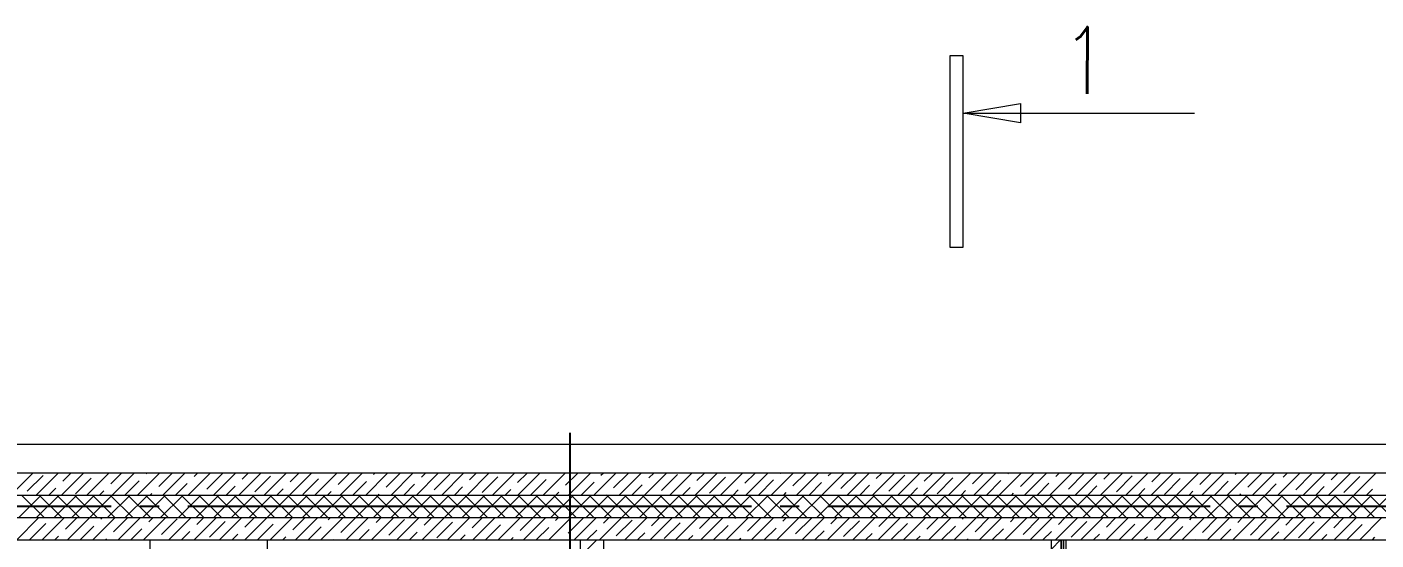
# Model space of a CAD drawing. Header units: millimetres. Extents: x 53645 to 137188, y 78097 to 135533.
# Drawn here: x 114836 to 121895, y 131646 to 134327 of the extents above; entities that cross this region are included whole.
import ezdxf

# ---------------------------------------------------------------- set-up
doc = ezdxf.new("R2010")
doc.units = ezdxf.units.MM
doc.linetypes.add('CONTI', pattern=[0])
doc.linetypes.add('GOST2.303 5', pattern=[24, 20, -1.5, 1, -1.5])
doc.layers.add('axis_dim', color=40, linetype='CONTI')
for name, color, linetype, lineweight in [('furniture', 36, 'Continuous', 0), ('mark', 174, 'Continuous', 15), ('stair1', 7, 'Continuous', 15), ('Wall2', 5, 'Continuous', 5)]:
    doc.layers.add(name, color=color, linetype=linetype, lineweight=lineweight)
doc.styles.add('GOST 2.304', font='CS_Gost2304.shx', dxfattribs={"width": 0.8, "oblique": 15})

msp = doc.modelspace()

# ---------------------------------------------------------------- linework, layer by layer
at = {"layer": 'axis_dim', "linetype": 'GOST2.303 5', "lineweight": 25, "ltscale": 100}
for points in [[(117677.3, 132206), (117677.3, 131821.4)], [(117677.3, 131821.4), (113177.3, 131821.4)], [(123427.3, 131821.4), (117677.3, 131821.4)], [(117677.3, 131821.4), (117677.3, 128221.4)]]:
    msp.add_lwpolyline(points, dxfattribs=at)
at = {"layer": 'furniture'}
for points in [[(115480.4, 131046.4), (115480.4, 131646.4)], [(116095.3, 131046.4), (116095.3, 131646.4)]]:
    msp.add_lwpolyline(points, dxfattribs=at)
at = {"layer": 'mark', "linetype": 'Continuous', "ltscale": 100}
for p, q in [((119734.9, 134176.9), (119664.9, 134176.9)), ((119664.9, 134176.9), (119664.9, 133176.9)), ((119734.9, 133176.9), (119734.9, 134176.9)), ((119734.9, 133876.9), (120035.4, 133927.2)), ((120035.4, 133927.2), (120035.4, 133826.6)), ((120035.4, 133826.6), (119734.9, 133876.9)), ((119664.9, 133176.9), (119734.9, 133176.9))]:
    msp.add_line(p, q, dxfattribs=at)
msp.add_lwpolyline([(119734.9, 133876.9), (120944.6, 133876.9)], dxfattribs=at)
at = {"layer": 'stair1', "ltscale": 75}
msp.add_lwpolyline([(113102.3, 132146.4), (124677.5, 132146.4)], dxfattribs=at)
at = {"layer": 'Wall2', "ltscale": 100}
for points in [[(122702.3, 131996.4), (113102.3, 131996.4)], [(114752.2, 131881.4), (114867.2, 131996.4)], [(114884.8, 131881.4), (114999.8, 131996.4)], [(115017.4, 131881.4), (115132.4, 131996.4)], [(115023.1, 131953.3), (115066.1, 131996.4)], [(115150, 131881.4), (115265, 131996.4)], [(115274.3, 131939.4), (115331.3, 131996.4)], [(115282.6, 131881.4), (115397.6, 131996.4)], [(115415.2, 131881.4), (115530.2, 131996.4)], [(115459.3, 131991.8), (115463.9, 131996.4)], [(115525.5, 131925.5), (115596.4, 131996.4)], [(115547.7, 131881.4), (115662.7, 131996.4)], [(115680.3, 131881.4), (115795.3, 131996.4)], [(115710.5, 131977.8), (115729, 131996.4)], [(115812.9, 131881.4), (115927.9, 131996.4)], [(115945.5, 131881.4), (116060.5, 131996.4)], [(115961.7, 131963.9), (115994.2, 131996.4)], [(116078.1, 131881.4), (116193.1, 131996.4)], [(116210.7, 131881.4), (116325.7, 131996.4)], [(116213, 131950), (116259.4, 131996.4)], [(116343.2, 131881.4), (116458.2, 131996.4)], [(116464.2, 131936.1), (116524.5, 131996.4)], [(116475.8, 131881.4), (116590.8, 131996.4)], [(116608.4, 131881.4), (116723.4, 131996.4)], [(116649.2, 131988.5), (116657.1, 131996.4)], [(116715.5, 131922.2), (116789.7, 131996.4)], [(116741, 131881.4), (116856, 131996.4)], [(116873.6, 131881.4), (116988.6, 131996.4)], [(116900.4, 131974.5), (116922.3, 131996.4)], [(117006.1, 131881.4), (117121.1, 131996.4)], [(117138.7, 131881.4), (117253.7, 131996.4)], [(117151.7, 131960.6), (117187.4, 131996.4)], [(117271.3, 131881.4), (117386.3, 131996.4)], [(117402.9, 131946.7), (117452.6, 131996.4)], [(117403.9, 131881.4), (117518.9, 131996.4)], [(117536.5, 131881.4), (117651.5, 131996.4)], [(117654.2, 131932.8), (117717.8, 131996.4)], [(117669.1, 131881.4), (117784.1, 131996.4)], [(117801.6, 131881.4), (117916.6, 131996.4)], [(117839.1, 131985.1), (117850.3, 131996.4)], [(117905.4, 131918.8), (117982.9, 131996.4)], [(117934.2, 131881.4), (118049.2, 131996.4)], [(118066.8, 131881.4), (118181.8, 131996.4)], [(118090.4, 131971.2), (118115.5, 131996.4)], [(118199.4, 131881.4), (118314.4, 131996.4)], [(118332, 131881.4), (118447, 131996.4)], [(118341.6, 131957.3), (118380.7, 131996.4)], [(118464.6, 131881.4), (118579.6, 131996.4)], [(118592.8, 131943.4), (118645.8, 131996.4)], [(118597.1, 131881.4), (118712.1, 131996.4)], [(118729.7, 131881.4), (118844.7, 131996.4)], [(118777.8, 131995.7), (118778.4, 131996.4)], [(118844.1, 131929.5), (118911, 131996.4)], [(118862.3, 131881.4), (118977.3, 131996.4)], [(118994.9, 131881.4), (119109.9, 131996.4)], [(119029, 131981.8), (119043.6, 131996.4)], [(119095.3, 131915.5), (119176.2, 131996.4)], [(119127.5, 131881.4), (119242.5, 131996.4)], [(119260, 131881.4), (119375, 131996.4)], [(119280.3, 131967.9), (119308.8, 131996.4)], [(119392.6, 131881.4), (119507.6, 131996.4)], [(119525.2, 131881.4), (119640.2, 131996.4)], [(119531.5, 131954), (119573.9, 131996.4)], [(119657.8, 131881.4), (119772.8, 131996.4)], [(119782.8, 131940.1), (119839.1, 131996.4)], [(119790.4, 131881.4), (119905.4, 131996.4)], [(119923, 131881.4), (120038, 131996.4)], [(119967.7, 131992.4), (119971.7, 131996.4)], [(120034, 131926.1), (120104.3, 131996.4)], [(120055.5, 131881.4), (120170.5, 131996.4)], [(120188.1, 131881.4), (120303.1, 131996.4)], [(120219, 131978.5), (120236.8, 131996.4)], [(120320.7, 131881.4), (120435.7, 131996.4)], [(120453.3, 131881.4), (120568.3, 131996.4)], [(120470.2, 131964.6), (120502, 131996.4)], [(120585.9, 131881.4), (120700.9, 131996.4)], [(120718.5, 131881.4), (120833.5, 131996.4)], [(120721.5, 131950.7), (120767.2, 131996.4)], [(120851, 131881.4), (120966, 131996.4)], [(120972.7, 131936.7), (121032.3, 131996.4)], [(120983.6, 131881.4), (121098.6, 131996.4)], [(121116.2, 131881.4), (121231.2, 131996.4)], [(121157.6, 131989.1), (121164.9, 131996.4)], [(121223.9, 131922.8), (121297.5, 131996.4)], [(121248.8, 131881.4), (121363.8, 131996.4)], [(121381.4, 131881.4), (121496.4, 131996.4)], [(121408.9, 131975.2), (121430.1, 131996.4)], [(121514, 131881.4), (121629, 131996.4)], [(121646.5, 131881.4), (121761.5, 131996.4)], [(121660.1, 131961.3), (121695.2, 131996.4)], [(121779.1, 131881.4), (121894.1, 131996.4)], [(114838.1, 131901), (114921, 131983.8)], [(115089.3, 131887), (115172.2, 131969.9)], [(115348.9, 131881.4), (115423.5, 131956)], [(115614, 131881.4), (115674.7, 131942.1)], [(115776.8, 131911.6), (115859.7, 131994.4)], [(115879.2, 131881.4), (115925.9, 131928.1)], [(116028, 131897.6), (116110.9, 131980.5)], [(116279.3, 131883.7), (116362.1, 131966.6)], [(116542.1, 131881.4), (116613.4, 131952.7)], [(116807.3, 131881.4), (116864.6, 131938.7)], [(116966.7, 131908.2), (117049.6, 131991.1)], [(117072.4, 131881.4), (117115.9, 131924.8)], [(117218, 131894.3), (117300.8, 131977.2)], [(117470.2, 131881.4), (117552.1, 131963.3)], [(117735.3, 131881.4), (117803.3, 131949.3)], [(118000.5, 131881.4), (118054.6, 131935.4)], [(118156.6, 131904.9), (118239.5, 131987.8)], [(118407.9, 131891), (118490.8, 131973.9)], [(118663.4, 131881.4), (118742, 131960)], [(118928.6, 131881.4), (118993.2, 131946)], [(119193.8, 131881.4), (119244.5, 131932.1)], [(119346.6, 131901.6), (119429.4, 131984.5)], [(119597.8, 131887.7), (119680.7, 131970.6)], [(119856.7, 131881.4), (119931.9, 131956.6)], [(120121.8, 131881.4), (120183.2, 131942.7)], [(120285.3, 131912.2), (120368.1, 131995.1)], [(120387, 131881.4), (120434.4, 131928.8)], [(120536.5, 131898.3), (120619.4, 131981.2)], [(120787.7, 131884.4), (120870.6, 131967.2)], [(121049.9, 131881.4), (121121.9, 131953.3)], [(121315.1, 131881.4), (121373.1, 131939.4)], [(121475.2, 131908.9), (121558, 131991.8)], [(121580.2, 131881.4), (121624.3, 131925.5)], [(121726.4, 131895), (121809.3, 131977.8)], [(113217.3, 131881.4), (122702.3, 131881.4)], [(113217.3, 131881.4), (122702.3, 131881.4)], [(114791.3, 131761.4), (114911.3, 131881.4)], [(114927.3, 131761.4), (114807.3, 131881.4)], [(114884.1, 131761.4), (115004.1, 131881.4)], [(115020.1, 131761.4), (114900.1, 131881.4)], [(114951.1, 131881.4), (114987.3, 131917.5)], [(114977, 131761.4), (115097, 131881.4)], [(115112.9, 131761.4), (114992.9, 131881.4)], [(115069.8, 131761.4), (115189.8, 131881.4)], [(115205.7, 131761.4), (115085.7, 131881.4)], [(115162.6, 131761.4), (115282.6, 131881.4)], [(115298.5, 131761.4), (115178.5, 131881.4)], [(115216.3, 131881.4), (115238.5, 131903.6)], [(115255.4, 131761.4), (115375.4, 131881.4)], [(115391.3, 131761.4), (115271.3, 131881.4)], [(115348.2, 131761.4), (115468.2, 131881.4)], [(115484.1, 131761.4), (115364.1, 131881.4)], [(115441, 131761.4), (115561, 131881.4)], [(115576.9, 131761.4), (115456.9, 131881.4)], [(115481.4, 131881.4), (115489.7, 131889.7)], [(115533.8, 131761.4), (115653.8, 131881.4)], [(115669.8, 131761.4), (115549.8, 131881.4)], [(115626.6, 131761.4), (115746.6, 131881.4)], [(115762.6, 131761.4), (115642.6, 131881.4)], [(115719.4, 131761.4), (115839.4, 131881.4)], [(115855.4, 131761.4), (115735.4, 131881.4)], [(115812.2, 131761.4), (115932.2, 131881.4)], [(115948.2, 131761.4), (115828.2, 131881.4)], [(115905, 131761.4), (116025, 131881.4)], [(116041, 131761.4), (115921, 131881.4)], [(115997.8, 131761.4), (116117.8, 131881.4)], [(116133.8, 131761.4), (116013.8, 131881.4)], [(116090.7, 131761.4), (116210.7, 131881.4)], [(116226.6, 131761.4), (116106.6, 131881.4)], [(116144.4, 131881.4), (116177.2, 131914.2)], [(116183.5, 131761.4), (116303.5, 131881.4)], [(116319.4, 131761.4), (116199.4, 131881.4)], [(116276.3, 131761.4), (116396.3, 131881.4)], [(116412.2, 131761.4), (116292.2, 131881.4)], [(116369.1, 131761.4), (116489.1, 131881.4)], [(116505, 131761.4), (116385, 131881.4)], [(116409.5, 131881.4), (116428.4, 131900.3)], [(116461.9, 131761.4), (116581.9, 131881.4)], [(116597.8, 131761.4), (116477.8, 131881.4)], [(116554.7, 131761.4), (116674.7, 131881.4)], [(116690.6, 131761.4), (116570.6, 131881.4)], [(116647.5, 131761.4), (116767.5, 131881.4)], [(116783.4, 131761.4), (116663.4, 131881.4)], [(116674.7, 131881.4), (116679.7, 131886.4)], [(116740.3, 131761.4), (116860.3, 131881.4)], [(116876.3, 131761.4), (116756.3, 131881.4)], [(116833.1, 131761.4), (116953.1, 131881.4)], [(116969.1, 131761.4), (116849.1, 131881.4)], [(116925.9, 131761.4), (117045.9, 131881.4)], [(117061.9, 131761.4), (116941.9, 131881.4)], [(117018.7, 131761.4), (117138.7, 131881.4)], [(117154.7, 131761.4), (117034.7, 131881.4)], [(117111.5, 131761.4), (117231.5, 131881.4)], [(117247.5, 131761.4), (117127.5, 131881.4)], [(117204.3, 131761.4), (117324.3, 131881.4)], [(117340.3, 131761.4), (117220.3, 131881.4)], [(117297.2, 131761.4), (117417.2, 131881.4)], [(117433.1, 131761.4), (117313.1, 131881.4)], [(117337.6, 131881.4), (117367.1, 131910.9)], [(117390, 131761.4), (117510, 131881.4)], [(117525.9, 131761.4), (117405.9, 131881.4)], [(117482.8, 131761.4), (117602.8, 131881.4)], [(117618.7, 131761.4), (117498.7, 131881.4)], [(117575.6, 131761.4), (117695.6, 131881.4)], [(117711.5, 131761.4), (117591.5, 131881.4)], [(117602.8, 131881.4), (117618.4, 131897)], [(117668.4, 131761.4), (117788.4, 131881.4)], [(117804.3, 131761.4), (117684.3, 131881.4)], [(117761.2, 131761.4), (117881.2, 131881.4)], [(117897.1, 131761.4), (117777.1, 131881.4)], [(117854, 131761.4), (117974, 131881.4)], [(117867.9, 131881.4), (117869.6, 131883.1)], [(117989.9, 131761.4), (117869.9, 131881.4)], [(117946.8, 131761.4), (118066.8, 131881.4)], [(118082.8, 131761.4), (117962.8, 131881.4)], [(118039.6, 131761.4), (118159.6, 131881.4)], [(118175.6, 131761.4), (118055.6, 131881.4)], [(118132.4, 131761.4), (118252.4, 131881.4)], [(118268.4, 131761.4), (118148.4, 131881.4)], [(118225.2, 131761.4), (118345.2, 131881.4)], [(118361.2, 131761.4), (118241.2, 131881.4)], [(118265.7, 131881.4), (118305.8, 131921.5)], [(118318, 131761.4), (118438, 131881.4)], [(118454, 131761.4), (118334, 131881.4)], [(118410.8, 131761.4), (118530.8, 131881.4)], [(118546.8, 131761.4), (118426.8, 131881.4)], [(118503.7, 131761.4), (118623.7, 131881.4)], [(118639.6, 131761.4), (118519.6, 131881.4)], [(118530.8, 131881.4), (118557, 131907.6)], [(118596.5, 131761.4), (118716.5, 131881.4)], [(118732.4, 131761.4), (118612.4, 131881.4)], [(118689.3, 131761.4), (118809.3, 131881.4)], [(118825.2, 131761.4), (118705.2, 131881.4)], [(118782.1, 131761.4), (118902.1, 131881.4)], [(118796, 131881.4), (118808.3, 131893.7)], [(118918, 131761.4), (118798, 131881.4)], [(118874.9, 131761.4), (118994.9, 131881.4)], [(119010.8, 131761.4), (118890.8, 131881.4)], [(118967.7, 131761.4), (119087.7, 131881.4)], [(119103.6, 131761.4), (118983.6, 131881.4)], [(119060.5, 131761.4), (119180.5, 131881.4)], [(119196.4, 131761.4), (119076.4, 131881.4)], [(119153.3, 131761.4), (119273.3, 131881.4)], [(119289.3, 131761.4), (119169.3, 131881.4)], [(119246.1, 131761.4), (119366.1, 131881.4)], [(119382.1, 131761.4), (119262.1, 131881.4)], [(119338.9, 131761.4), (119458.9, 131881.4)], [(119474.9, 131761.4), (119354.9, 131881.4)], [(119431.7, 131761.4), (119551.7, 131881.4)], [(119567.7, 131761.4), (119447.7, 131881.4)], [(119458.9, 131881.4), (119495.7, 131918.2)], [(119524.5, 131761.4), (119644.5, 131881.4)], [(119660.5, 131761.4), (119540.5, 131881.4)], [(119617.3, 131761.4), (119737.3, 131881.4)], [(119753.3, 131761.4), (119633.3, 131881.4)], [(119710.2, 131761.4), (119830.2, 131881.4)], [(119724.1, 131881.4), (119747, 131904.3)], [(119846.1, 131761.4), (119726.1, 131881.4)], [(119803, 131761.4), (119923, 131881.4)], [(119938.9, 131761.4), (119818.9, 131881.4)], [(119895.8, 131761.4), (120015.8, 131881.4)], [(120031.7, 131761.4), (119911.7, 131881.4)], [(119988.6, 131761.4), (120108.6, 131881.4)], [(119989.3, 131881.4), (119998.2, 131890.3)], [(120124.5, 131761.4), (120004.5, 131881.4)], [(120081.4, 131761.4), (120201.4, 131881.4)], [(120217.3, 131761.4), (120097.3, 131881.4)], [(120174.2, 131761.4), (120294.2, 131881.4)], [(120310.1, 131761.4), (120190.1, 131881.4)], [(120267, 131761.4), (120387, 131881.4)], [(120403, 131761.4), (120283, 131881.4)], [(120359.8, 131761.4), (120479.8, 131881.4)], [(120495.8, 131761.4), (120375.8, 131881.4)], [(120452.6, 131761.4), (120572.6, 131881.4)], [(120588.6, 131761.4), (120468.6, 131881.4)], [(120545.4, 131761.4), (120665.4, 131881.4)], [(120681.4, 131761.4), (120561.4, 131881.4)], [(120638.2, 131761.4), (120758.2, 131881.4)], [(120652.2, 131881.4), (120685.7, 131914.9)], [(120774.2, 131761.4), (120654.2, 131881.4)], [(120731, 131761.4), (120851, 131881.4)], [(120867, 131761.4), (120747, 131881.4)], [(120823.8, 131761.4), (120943.8, 131881.4)], [(120959.8, 131761.4), (120839.8, 131881.4)], [(120916.7, 131761.4), (121036.7, 131881.4)], [(120917.3, 131881.4), (120936.9, 131901)], [(121052.6, 131761.4), (120932.6, 131881.4)], [(121009.5, 131761.4), (121129.5, 131881.4)], [(121145.4, 131761.4), (121025.4, 131881.4)], [(121102.3, 131761.4), (121222.3, 131881.4)], [(121238.2, 131761.4), (121118.2, 131881.4)], [(121182.5, 131881.4), (121188.1, 131887)], [(121195.1, 131761.4), (121315.1, 131881.4)], [(121331, 131761.4), (121211, 131881.4)], [(121287.9, 131761.4), (121407.9, 131881.4)], [(121423.8, 131761.4), (121303.8, 131881.4)], [(121380.7, 131761.4), (121500.7, 131881.4)], [(121516.6, 131761.4), (121396.6, 131881.4)], [(121473.5, 131761.4), (121593.5, 131881.4)], [(121609.5, 131761.4), (121489.5, 131881.4)], [(121566.3, 131761.4), (121686.3, 131881.4)], [(121702.3, 131761.4), (121582.3, 131881.4)], [(121659.1, 131761.4), (121779.1, 131881.4)], [(121795.1, 131761.4), (121675.1, 131881.4)], [(121751.9, 131761.4), (121871.9, 131881.4)], [(121887.9, 131761.4), (121767.9, 131881.4)], [(121844.7, 131761.4), (121964.7, 131881.4)], [(121845.4, 131881.4), (121875.6, 131911.6)], [(121980.7, 131761.4), (121860.7, 131881.4)], [(122702.3, 131761.4), (113337.3, 131761.4)], [(122702.3, 131761.4), (113337.3, 131761.4)], [(114782.4, 131646.4), (114897.4, 131761.4)], [(114852, 131649.7), (114934.9, 131732.6)], [(114915, 131646.4), (115030, 131761.4)], [(115037, 131702.1), (115096.3, 131761.4)], [(115047.6, 131646.4), (115162.6, 131761.4)], [(115113.9, 131646.4), (115186.1, 131718.6)], [(115180.2, 131646.4), (115295.2, 131761.4)], [(115221.9, 131754.4), (115228.9, 131761.4)], [(115288.2, 131688.2), (115361.4, 131761.4)], [(115312.7, 131646.4), (115427.7, 131761.4)], [(115445.3, 131646.4), (115560.3, 131761.4)], [(115473.2, 131740.5), (115494, 131761.4)], [(115539.5, 131674.2), (115622.3, 131757.1)], [(115577.9, 131646.4), (115692.9, 131761.4)], [(115710.5, 131646.4), (115825.5, 131761.4)], [(115724.4, 131726.6), (115759.2, 131761.4)], [(115790.7, 131660.3), (115873.6, 131743.2)], [(115843.1, 131646.4), (115958.1, 131761.4)], [(115975.7, 131646.4), (116090.7, 131761.4)], [(115975.7, 131712.7), (116024.4, 131761.4)], [(116042, 131646.4), (116124.8, 131729.3)], [(116108.2, 131646.4), (116223.2, 131761.4)], [(116226.9, 131698.8), (116289.5, 131761.4)], [(116240.8, 131646.4), (116355.8, 131761.4)], [(116307.1, 131646.4), (116376.1, 131715.3)], [(116373.4, 131646.4), (116488.4, 131761.4)], [(116411.9, 131751.1), (116422.1, 131761.4)], [(116478.1, 131684.8), (116554.7, 131761.4)], [(116506, 131646.4), (116621, 131761.4)], [(116638.6, 131646.4), (116753.6, 131761.4)], [(116663.1, 131737.2), (116687.3, 131761.4)], [(116729.4, 131670.9), (116812.3, 131753.8)], [(116771.1, 131646.4), (116886.1, 131761.4)], [(116903.7, 131646.4), (117018.7, 131761.4)], [(116914.3, 131723.3), (116952.4, 131761.4)], [(116980.6, 131657), (117063.5, 131739.9)], [(117036.3, 131646.4), (117151.3, 131761.4)], [(117165.6, 131709.4), (117217.6, 131761.4)], [(117168.9, 131646.4), (117283.9, 131761.4)], [(117235.2, 131646.4), (117314.7, 131725.9)], [(117301.5, 131646.4), (117416.5, 131761.4)], [(117416.8, 131695.4), (117482.8, 131761.4)], [(117434.1, 131646.4), (117549.1, 131761.4)], [(117566.6, 131646.4), (117681.6, 131761.4)], [(117601.8, 131747.8), (117615.3, 131761.4)], [(117668.1, 131681.5), (117747.9, 131761.4)], [(117699.2, 131646.4), (117814.2, 131761.4)], [(117831.8, 131646.4), (117946.8, 131761.4)], [(117853, 131733.9), (117880.5, 131761.4)], [(117919.3, 131667.6), (118002.2, 131750.5)], [(117964.4, 131646.4), (118079.4, 131761.4)], [(118097, 131646.4), (118212, 131761.4)], [(118104.3, 131720), (118145.7, 131761.4)], [(118170.6, 131653.7), (118253.4, 131736.5)], [(118229.6, 131646.4), (118344.6, 131761.4)], [(118355.5, 131706.1), (118410.8, 131761.4)], [(118362.1, 131646.4), (118477.1, 131761.4)], [(118428.4, 131646.4), (118504.7, 131722.6)], [(118494.7, 131646.4), (118609.7, 131761.4)], [(118540.5, 131758.4), (118543.4, 131761.4)], [(118606.8, 131692.1), (118676, 131761.4)], [(118627.3, 131646.4), (118742.3, 131761.4)], [(118759.9, 131646.4), (118874.9, 131761.4)], [(118791.7, 131744.5), (118808.6, 131761.4)], [(118858, 131678.2), (118940.9, 131761.1)], [(118892.5, 131646.4), (119007.5, 131761.4)], [(119025, 131646.4), (119140, 131761.4)], [(119043, 131730.6), (119073.8, 131761.4)], [(119109.2, 131664.3), (119192.1, 131747.2)], [(119157.6, 131646.4), (119272.6, 131761.4)], [(119290.2, 131646.4), (119405.2, 131761.4)], [(119294.2, 131716.7), (119338.9, 131761.4)], [(119360.5, 131650.4), (119443.4, 131733.2)], [(119422.8, 131646.4), (119537.8, 131761.4)], [(119545.4, 131702.7), (119604.1, 131761.4)], [(119555.4, 131646.4), (119670.4, 131761.4)], [(119621.7, 131646.4), (119694.6, 131719.3)], [(119688, 131646.4), (119803, 131761.4)], [(119730.4, 131755.1), (119736.7, 131761.4)], [(119796.7, 131688.8), (119869.3, 131761.4)], [(119820.5, 131646.4), (119935.5, 131761.4)], [(119953.1, 131646.4), (120068.1, 131761.4)], [(119981.6, 131741.2), (120001.8, 131761.4)], [(120047.9, 131674.9), (120130.8, 131757.8)], [(120085.7, 131646.4), (120200.7, 131761.4)], [(120218.3, 131646.4), (120333.3, 131761.4)], [(120232.9, 131727.3), (120267, 131761.4)], [(120299.2, 131661), (120382, 131743.8)], [(120350.9, 131646.4), (120465.9, 131761.4)], [(120483.5, 131646.4), (120598.5, 131761.4)], [(120484.1, 131713.3), (120532.2, 131761.4)], [(120550.4, 131647.1), (120633.3, 131729.9)], [(120616, 131646.4), (120731, 131761.4)], [(120735.4, 131699.4), (120797.3, 131761.4)], [(120748.6, 131646.4), (120863.6, 131761.4)], [(120814.9, 131646.4), (120884.5, 131716)], [(120881.2, 131646.4), (120996.2, 131761.4)], [(120920.3, 131751.8), (120929.9, 131761.4)], [(120986.6, 131685.5), (121062.5, 131761.4)], [(121013.8, 131646.4), (121128.8, 131761.4)], [(121146.4, 131646.4), (121261.4, 131761.4)], [(121171.6, 131737.9), (121195.1, 131761.4)], [(121237.9, 131671.6), (121320.7, 131754.4)], [(121279, 131646.4), (121394, 131761.4)], [(121411.5, 131646.4), (121526.5, 131761.4)], [(121422.8, 131724), (121460.2, 131761.4)], [(121489.1, 131657.7), (121572, 131740.5)], [(121544.1, 131646.4), (121659.1, 131761.4)], [(121674.1, 131710), (121725.4, 131761.4)], [(121676.7, 131646.4), (121791.7, 131761.4)], [(121743, 131646.4), (121823.2, 131726.6)], [(121809.3, 131646.4), (121924.3, 131761.4)], [(113452.3, 131646.4), (122702.3, 131646.4)], [(114981.3, 131646.4), (115001.2, 131666.3)], [(115246.4, 131646.4), (115252.4, 131652.4)], [(115379, 131646.4), (115437.4, 131704.7)], [(115644.2, 131646.4), (115688.6, 131690.8)], [(115909.4, 131646.4), (115939.9, 131676.9)], [(116174.5, 131646.4), (116191.1, 131663)], [(116439.7, 131646.4), (116442.4, 131649)], [(116572.3, 131646.4), (116627.3, 131701.4)], [(116837.4, 131646.4), (116878.5, 131687.5)], [(117102.6, 131646.4), (117129.8, 131673.6)], [(117367.8, 131646.4), (117381, 131659.7)], [(117500.3, 131646.4), (117566, 131712)], [(117732.3, 131561.2), (117817.5, 131646.4)], [(117732.3, 131646.4), (117852.3, 131646.4)], [(117732.3, 128396.4), (117732.3, 131646.4)], [(117765.5, 131646.4), (117817.2, 131698.1)], [(117852.3, 131646.4), (117852.3, 128396.4)], [(118030.7, 131646.4), (118068.5, 131684.2)], [(118295.8, 131646.4), (118319.7, 131670.3)], [(118561, 131646.4), (118571, 131656.3)], [(118693.6, 131646.4), (118755.9, 131708.7)], [(118958.8, 131646.4), (119007.2, 131694.8)], [(119223.9, 131646.4), (119258.4, 131680.9)], [(119489.1, 131646.4), (119509.6, 131666.9)], [(119754.3, 131646.4), (119760.9, 131653)], [(119886.8, 131646.4), (119945.8, 131705.4)], [(120152, 131646.4), (120197.1, 131691.5)], [(120196.7, 131499.8), (120196.7, 131646.4)], [(120196.7, 131646.4), (120246.7, 131646.4)], [(120246.7, 131646.4), (120246.7, 130576.4)], [(120246.7, 130576.4), (120246.7, 131646.4)], [(120246.7, 131646.4), (120259.2, 131646.4)], [(120259.2, 131646.4), (120259.2, 130576.4)], [(120259.2, 130576.4), (120259.2, 131646.4)], [(120259.2, 131646.4), (120271.7, 131646.4)], [(120271.7, 131646.4), (120271.7, 130576.4)], [(120417.2, 131646.4), (120448.3, 131677.5)], [(120682.3, 131646.4), (120699.6, 131663.6)], [(120947.5, 131646.4), (120950.8, 131649.7)], [(121080.1, 131646.4), (121135.8, 131702.1)], [(121345.2, 131646.4), (121387, 131688.2)], [(121610.4, 131646.4), (121638.3, 131674.2)], [(121875.6, 131646.4), (121889.5, 131660.3)]]:
    msp.add_lwpolyline(points, dxfattribs=at)
at = {"layer": 'Wall2', "lineweight": 0, "ltscale": 100}
for points in [[(120196.7, 131598.3), (120244.8, 131646.4)], [(120246.7, 131639.2), (120239.5, 131646.4)]]:
    msp.add_lwpolyline(points, dxfattribs=at)

# ---------------------------------------------------------------- texts
at = {"layer": 'mark', "linetype": 'Continuous', "ltscale": 100, "insert": (120251.6, 134326.9), "char_height": 350, "width": 360.064, "attachment_point": 1, "style": 'GOST 2.304'}
msp.add_mtext('\\Fsimplex.shx;\\W0.8000000000;\\Q0.2617993878;\\T1.0000000000;\\o\\l1', dxfattribs=at)

doc.saveas('drawing.dxf')
